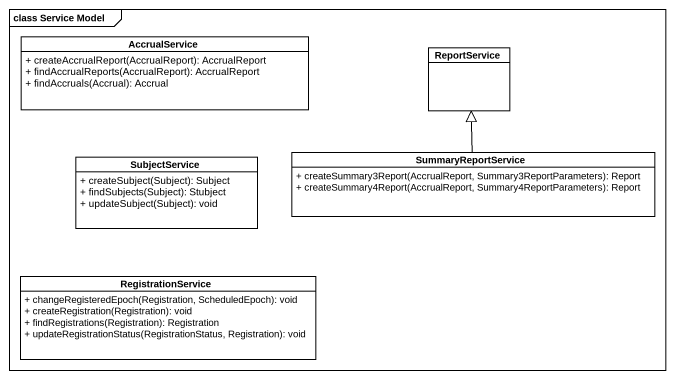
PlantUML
@startuml
mainframe class Service Model
hide circle
hide empty members
skinparam classAttributeIconSize 0
class AccrualService {
  + createAccrualReport(AccrualReport): AccrualReport
  + findAccrualReports(AccrualReport): AccrualReport
  + findAccruals(Accrual): Accrual
}
class ReportService
class SubjectService {
  + createSubject(Subject): Subject
  + findSubjects(Subject): Stubject
  + updateSubject(Subject): void
}
class SummaryReportService {
  + createSummary3Report(AccrualReport, Summary3ReportParameters): Report
  + createSummary4Report(AccrualReport, Summary4ReportParameters): Report
}
class RegistrationService {
  + changeRegisteredEpoch(Registration, ScheduledEpoch): void
  + createRegistration(Registration): void
  + findRegistrations(Registration): Registration
  + updateRegistrationStatus(RegistrationStatus, Registration): void
}
SummaryReportService -up-|> ReportService
@enduml
